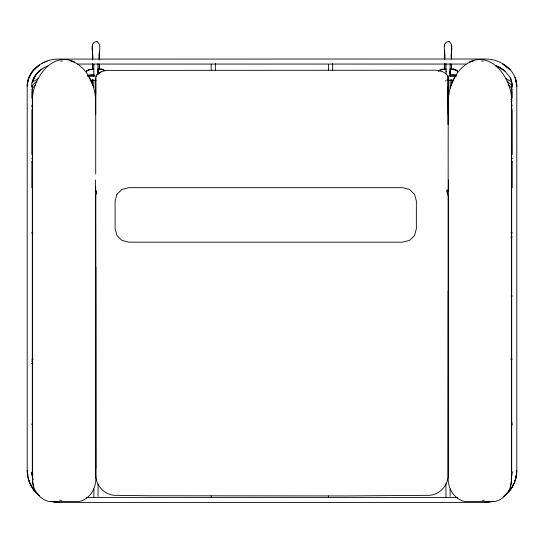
<?xml version="1.0" encoding="UTF-8"?>
<svg xmlns="http://www.w3.org/2000/svg" width="544" height="544" viewBox="0 0 544 544"><rect width="100%" height="100%" fill="white"/><g stroke="black" fill="none" stroke-linecap="round" stroke-linejoin="round"><path stroke-width="0.82" d="M31.919 154.482L31.974 110.35L32.851 106.1M32.307 86.027L32.314 471.24L32.844 474.314M95.683 475.279C97.199 486.526 90.671 499.079 79.132 501.527L49.11 501.561C39.698 499.385 32.688 490.212 32.552 480.583L32.565 97.281C33.585 77.806 52.482 51.15 74.29 61.975L70.217 60.568C86.476 65.729 95.69 84.81 95.52 101.028M92.63 83.749L92.63 79.54L92.602 84.83M92.63 69.435L92.779 65.219M99.3 59.384C97.961 53.904 102.496 45.302 97.05 41.636C88.346 41.521 94.119 54.672 92.609 59.976M93.826 87.55L93.833 80.043M93.833 71.699L93.84 64.192M93.854 76.316L93.854 75.602M93.854 75.29L93.854 74.474M95.703 188.068L95.703 186.415M95.71 174.012L95.71 77.982L96.798 74.882L101.463 71.604L106.345 70.387L435.941 70.21L442.36 71.502L446.447 74.011L448.215 77.221L448.154 189.183L447.406 192.957M95.805 468.357L95.86 267.043M98.056 496.366L98.056 484.14M211.201 70.04L211.201 64.199M328.522 70.108L328.528 64.267M451.377 58.67C450.017 53.455 454.478 45.098 449.126 41.636C440.64 41.364 446.094 54.121 444.686 59.133M445.992 71.849L445.992 63.505M445.944 483.548L445.937 497.651M95.554 179.948L95.819 476.15C96.261 485.921 104.72 494.931 114.6 495.298L147.206 495.761L346.106 495.944L428.618 495.332C439.049 495.298 447.698 486.071 448.154 475.844L448.1 196.663L446.617 190.359M448.446 179.948L448.317 475.279C446.801 486.526 453.329 499.079 464.868 501.527L494.89 501.561C504.302 499.385 511.312 490.212 511.448 480.583L511.435 97.281C510.415 77.806 491.518 51.15 469.71 61.975L473.783 60.568C457.524 65.729 448.31 84.81 448.48 101.028M450.119 496.366L450.119 488.934M450.146 76.31L450.146 74.752M450.14 74.589L450.14 63.675M511.693 470.934L511.686 85.734M31.919 187.836L31.974 161.731M93.874 497.651L93.881 488.934M95.703 114.43L95.71 77.982L95.758 94.241M99.273 69.734L99.287 64.165M211.222 497.651L211.228 495.978M328.59 497.651L328.59 495.978M451.343 69.734L451.357 64.165M87.516 75.834L93.854 75.847L93.86 71.849M445.917 74.195L446.264 71.006M448.154 475.844L448.202 290.809M31.919 98.206L31.974 91.27M444.72 50.266L444.679 59.378M98.008 71.618L98.219 69.469L97.791 69.095L103.652 69.863L103 69.578L103.401 70.203C105.393 69.965 105.366 71.584 103.197 69.843L99.844 69.013L98.219 69.469L98.083 74.195L97.757 71.026M456.477 75.847L450.146 75.847L450.282 69.469L449.854 69.095L455.457 69.659L455.063 69.578L455.471 70.203L456.266 70.013L457.212 70.788L457.348 71.924M510.313 487.363L511.448 480.583M511.156 479.203L512.475 471.743M447.413 192.875L448.038 189.543M96.71 191.454L95.826 195.867L95.819 476.15M31.525 86.36C31.756 76.452 39.508 69.217 48.192 65.756M451.173 45.941L451.391 45.193L451.37 59.126M31.722 106.597L32.654 103.557M31.838 87.332L32.654 85.007L37.053 81.056M31.804 90.141L32.592 87.87M445.665 81.185L446.128 79.9M32.599 82.124L34.299 77.54L33.143 80.192L36.632 73.78L40.032 70.414L36.224 74.229L41.922 68.857M450.255 87.21L455.07 76.813M513.495 483.874C511.578 489.07 507.885 493.687 503.207 496.658M514.454 481.719L515.732 478.842L516.8 470.614L516.8 86.176C516.698 69.884 500.16 58.623 484.908 59.017L58.371 59.085C43.432 58.97 27.193 70.128 27.2 86.129L27.2 470.56C27.404 480.189 31.763 490.09 39.685 495.788M457.212 71.631L457.212 70.788L455.26 69.843L454.362 69.958L454.648 69.686L454.138 69.353L451.908 69.013L450.282 69.469L450.146 74.195L451.792 74.324A9.398 2.169 0 0 1 455.423 74.963L456.226 75.235M438.722 71.148L439.185 70.407L438.736 70.978M31.838 158.658L32.654 157.454M31.804 161.969L32.592 160.806M33.286 78.241L39.284 70.768M507.26 492.884L504.567 495.822C512.128 489.682 516.725 480.372 516.8 470.614C516.406 478.292 514.196 486.37 508.341 491.708M450.344 73.658L450.752 73.277L449.398 72.991M33.218 87.298L35.734 85.007M32.096 82.26L38.488 78.431M101.463 71.604L96.798 74.882M41.861 63.383L47.172 61.03M93.248 69.149L89.345 69.686L87.672 70.496C87.938 69.448 86.02 71.271 86.632 71.937L87.115 70.407L87.04 70.808L89.196 69.51L89.522 69.958L92.874 68.938L93.656 69.421M87.768 75.235L93.854 74.195M493.476 501.282L484.881 502.5L59.174 502.513L50.986 501.459L59.174 502.513L53.686 501.813M491.3 501.752L493.592 501.221M89.889 69.299L90.277 69.217L89.298 69.414M488.818 501.874L484.881 502.5L490.498 501.84M491.184 501.493L492.755 501.242M482.344 500.392L484.357 500.194M96.614 41.664L97.05 41.636M448.684 41.664L449.126 41.636M60.697 61.159L62.41 61.05M446.202 69.095L441.415 69.686L439.736 70.496C440.001 69.251 438.172 71.842 439.776 70.196L443.326 69.115L444.938 68.938L445.72 69.421M510.823 232.832L512.366 232.818M510.721 359.142L512.217 359.135M77.54 64.063L465.875 64.056M87.55 76.031L96.893 76.031M447.78 76.065L456.198 76.065M90.086 80.206L96.03 80.206M447.651 80.213L453.594 80.213M510.816 296.004L512.387 296.004M31.47 363.344L33.075 363.344M86.523 497.468L457.286 497.461M31.477 232.852L33.021 232.852M31.742 359.149L33.198 359.149M510.843 237.048L512.312 237.062M481.59 61.05L483.303 61.159M59.643 500.194L61.656 500.392M50.986 501.459L52.904 501.718M511.394 422.695L512.353 422.919M496.55 66.157L499.657 67.347M496.087 65.946L499.44 67.524M499.372 67.483L495.666 65.688L504.54 70.625L510.551 78.05L511.686 81.62M505.594 78.431L510.83 81.423M504.54 70.625L500.276 67.782M500.303 67.83L504.818 71.196M510.83 99.375L511.986 100.327M39.195 495.339C31.64 489.566 27.39 479.985 27.2 470.56L27.968 475.347M507.028 81.056L511.428 85.007L512.244 87.332M38.644 494.632L33.939 490.355L28.866 480.937L28.356 477.748M508.348 85.007L511.489 87.87L512.278 90.141M511.489 160.806L512.278 161.969M511.428 157.454L512.244 158.658M88.93 76.813L93.745 87.21M449.82 71.026L450.072 71.618M511.428 103.557L512.128 105.835M32.864 479.536L31.538 472.083L32.973 479.386M510.551 78.05L512.462 86.081L511.918 82.334M511.231 106.1L512.108 110.35L512.162 154.482M95.866 189.516L96.546 193.419M32.552 480.583L33.687 487.363M31.872 424.034L31.906 424.497M31.878 360.924L31.906 361.352M444.693 45.03L444.727 46.444M92.623 45.03L92.602 59.378M512.156 423.905L512.176 424.925M99.28 51.598L99.3 59.976M512.108 91.27L512.162 98.206M512.108 161.731L512.162 187.836M448.195 114.362L448.1 77.228L448.202 124.664L448.106 86.618M444.693 64.165L444.7 69.183M92.616 64.165L92.63 69.183M451.37 64.219L451.398 69.428M451.37 79.485L451.37 85.428M450.14 79.75L450.14 88.176M444.679 63.621L444.679 69.557M332.67 63.6L332.67 70.353M215.342 63.532L215.342 70.285M99.3 64.219L99.3 69.428M97.981 63.519L97.981 71.964M93.854 75.086L93.854 75.847M92.602 63.621L92.602 69.557M27.948 81.28L27.2 86.129C27.309 77.404 32.538 69.965 39.433 65.042L32.429 71.312L28.268 79.24L27.948 81.28M116.933 194.296L115.11 200.926L115.11 228.902L116.933 235.532L121.917 240.387L128.717 242.162L402.75 242.162L409.55 240.387L414.535 235.532L416.357 228.902L416.357 200.926L414.535 194.296L409.55 189.441L402.75 187.666L128.717 187.666L121.917 189.441L116.933 194.296M442.34 69.217L441.368 69.414L442.34 69.217M454.56 69.38L453.043 69.068L454.56 69.38M102.496 69.38L100.973 69.068L102.496 69.38M507.484 67.578L502.411 63.675L510.061 69.625L507.484 67.578M516.113 81.308L515.134 77.486L516.8 86.176L516.113 81.308"/></g></svg>
